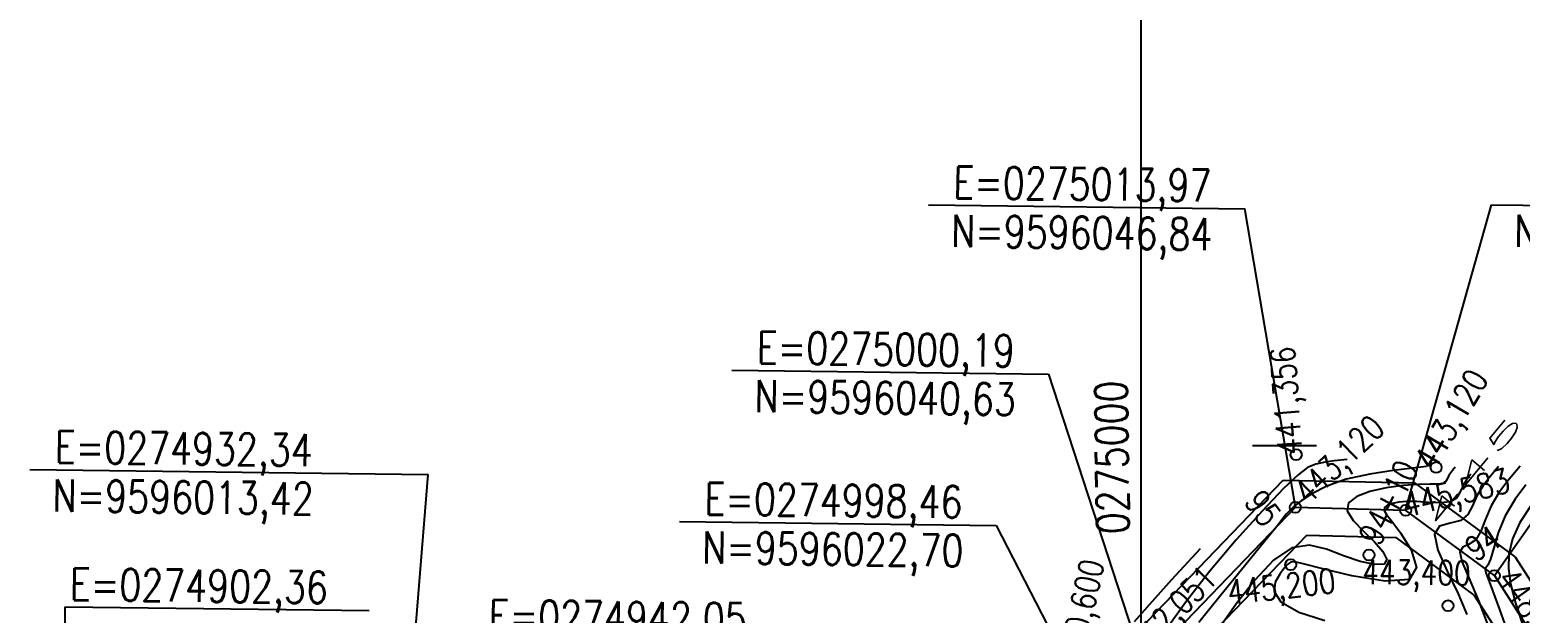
# Model space of a CAD drawing. Header units: millimetres. Extents: x 276147 to 291056, y 9594849 to 9609891.
# Drawn here: x 283184.3 to 283319.5, y 9607230.2 to 9607283.1 of the extents above; entities that cross this region are included whole.
import ezdxf
from ezdxf.enums import TextEntityAlignment as Align

# ---------------------------------------------------------------- set-up
doc = ezdxf.new("R2010")
doc.units = ezdxf.units.MM
doc.header["$LTSCALE"] = 10
doc.linetypes.add('CONTINUO', pattern=[0])
for name, color, linetype in [('Curvas mestras', 30, 'Continuous'), ('Curvas simples', 9, 'Continuous'), ('Curvas texto', 2, 'Continuous'), ('LINHA02', 8, 'Continuous'), ('TEXTO-PAPEL', 7, 'Continuous'), ('TEXTO02', 3, 'Continuous'), ('Top_malha_coord', 8, 'Continuous')]:
    doc.layers.add(name, color=color, linetype=linetype)
doc.styles.add('ROMANS', font='romans.shx', dxfattribs={"width": 0.8, "height": 4})
doc.styles.add('SIMPLEX', font='simplex', dxfattribs={"height": 0.2})

# ---------------------------------------------------------------- blocks, each defined once
blk = doc.blocks.new('Curvas')
at = {"layer": 'Curvas mestras', "linetype": 'CONTINUO'}
blk.add_polyline3d([(275029.885736, 9596049.846403, 445), (275029.511183, 9596049.341003, 445), (275029.165813, 9596048.76245, 445), (275028.899705, 9596048.175634, 445), (275028.580813, 9596047.66837, 445), (275028.031564, 9596047.334204, 445), (275027.138872, 9596047.231497, 445), (275026.047613, 9596047.277868, 445), (275024.967154, 9596047.355752, 445), (275024.066081, 9596047.369447, 445), (275023.349865, 9596047.310691, 445), (275022.783196, 9596047.193087, 445), (275022.345595, 9596047.027303, 445), (275022.075898, 9596046.812287, 445), (275022.027775, 9596046.544052, 445), (275022.246519, 9596046.187285, 445), (275022.743938, 9596045.581353, 445), (275023.523466, 9596044.534295, 445), (275024.468109, 9596042.982585, 445), (275024.979153, 9596041.376441, 445), (275024.337455, 9596040.294516, 445), (275022.122094, 9596040.141206, 445), (275019.105044, 9596040.623887, 445), (275016.356504, 9596041.27568, 445), (275014.693054, 9596041.714916, 445), (275013.916815, 9596041.900779, 445), (275013.576292, 9596041.877662, 445), (275013.290806, 9596041.681523, 445), (275012.96295, 9596041.314575, 445), (275012.566134, 9596040.770589, 445), (275012.146988, 9596040.053062, 445), (275012.045029, 9596039.204377, 445), (275012.672997, 9596038.276636, 445), (275014.304714, 9596037.34405, 445), (275016.658342, 9596036.569245, 445)], dxfattribs=at)
at = {"layer": 'Curvas simples', "linetype": 'CONTINUO'}
for points in [[(275018.689778, 9596051.187508, 442), (275017.504206, 9596051.051484, 442), (275016.666566, 9596050.924169, 442), (275015.830709, 9596050.73754, 442), (275015.090821, 9596050.43745, 442), (275014.220183, 9596049.795064, 442), (275012.91185, 9596048.537876, 442), (275010.96665, 9596046.491877, 442), (275008.616501, 9596043.877061, 442), (275006.201095, 9596041.011922, 442), (275004.024524, 9596038.208902, 442), (275002.248485, 9596035.756241, 442)], [(275025.88819, 9596050.529912, 443), (275022.861669, 9596050.182671, 443), (275020.723346, 9596049.857661, 443), (275018.589575, 9596049.381235, 443), (275016.825179, 9596048.75042, 443), (275015.473324, 9596048.057314, 443), (275014.496762, 9596047.417781, 443), (275013.846979, 9596046.918892, 443), (275013.430395, 9596046.532552, 443), (275013.142163, 9596046.201872, 443), (275012.846998, 9596045.824011, 443), (275012.28786, 9596045.112314, 443), (275011.177271, 9596043.734173, 443), (275009.359946, 9596041.509028, 443), (275007.209369, 9596038.864517, 443), (275005.231216, 9596036.380326, 443)], [(275028.476853, 9596050.477072, 444), (275028.218855, 9596050.167997, 444), (275028.043532, 9596049.931427, 444), (275027.88187, 9596049.660615, 444), (275027.757309, 9596049.385935, 444), (275027.60804, 9596049.148492, 444), (275027.350945, 9596048.992074, 444), (275026.904998, 9596048.940893, 444), (275026.197562, 9596048.940861, 444), (275025.158092, 9596048.918315, 444), (275023.767402, 9596048.810387, 444), (275022.211724, 9596048.597388, 444), (275020.728644, 9596048.270423, 444), (275019.54044, 9596047.820276, 444), (275018.808143, 9596047.236449, 444), (275018.677474, 9596046.508121, 444), (275019.212914, 9596045.638268, 444), (275020.153979, 9596044.685056, 444), (275021.158943, 9596043.720449, 444), (275021.919472, 9596042.824028, 444), (275022.260799, 9596042.105845, 444), (275022.041545, 9596041.683568, 444), (275021.184796, 9596041.640043, 444), (275019.87148, 9596041.918806, 444), (275018.346986, 9596042.428572, 444), (275016.808647, 9596043.030644, 444), (275015.261556, 9596043.396691, 444), (275013.662751, 9596043.150971, 444), (275011.98781, 9596042.033328, 444), (275010.286481, 9596040.245944, 444), (275008.627056, 9596038.106583, 444), (275007.09019, 9596035.916891, 444)], [(275032.396974, 9596050.536326, 446), (275031.552617, 9596049.524808, 446), (275030.978833, 9596048.750579, 446), (275030.449756, 9596047.864285, 446), (275030.052438, 9596046.963912, 446), (275029.636284, 9596046.176884, 446), (275028.991288, 9596045.637979, 446), (275028.018734, 9596045.390834, 446), (275027.065072, 9596045.114503, 446), (275026.588043, 9596044.396896, 446), (275026.903003, 9596042.956649, 446), (275027.755771, 9596041.035313, 446), (275028.749783, 9596039.005166, 446), (275029.547674, 9596037.116724, 446)], [(275034.357035, 9596050.565953, 447), (275033.219498, 9596049.203214, 447), (275032.446483, 9596048.160155, 447), (275031.733699, 9596046.96612, 447), (275031.219623, 9596045.750205, 447), (275030.807373, 9596044.669508, 447), (275030.341222, 9596043.88813, 447), (275029.733036, 9596043.489686, 447), (275029.165031, 9596043.235855, 447), (275028.887011, 9596042.807835, 447), (275029.0872, 9596041.923852, 447), (275029.707496, 9596040.450256, 447), (275030.628215, 9596038.290423, 447), (275031.709731, 9596035.437058, 447)], [(275034.886379, 9596048.88162, 448), (275033.914133, 9596047.569731, 448), (275033.017642, 9596046.067955, 448), (275032.386809, 9596044.536497, 448), (275031.978462, 9596043.162133, 448), (275031.691157, 9596042.138282, 448), (275031.447339, 9596041.588537, 448), (275031.26499, 9596041.357207, 448), (275031.18598, 9596041.218774, 448), (275031.271397, 9596040.891056, 448), (275031.65922, 9596039.865198, 448), (275032.506647, 9596037.575679, 448), (275033.871788, 9596033.757392, 448), (275035.416407, 9596029.346884, 448)], [(275035.397958, 9596047.068547, 449), (275034.356174, 9596045.470975, 449), (275033.676828, 9596043.980476, 449), (275033.349775, 9596042.599265, 449), (275033.300611, 9596041.279607, 449), (275033.481296, 9596039.913096, 449), (275033.949256, 9596038.148653, 449), (275034.788282, 9596035.574526, 449)], [(275005.338122, 9596043.081598, 441), (275002.742549, 9596040.255615, 441), (275000.975978, 9596038.309131, 441), (274999.341604, 9596036.462537, 441)]]:
    blk.add_polyline3d(points, dxfattribs=at)
at = {"layer": 'Curvas texto', "style": 'SIMPLEX', "width": 3.299405}
blk.add_text('445', height=1.5, rotation=50.14680146, dxfattribs=at).set_placement((275026.659448, 9596044.811023, 445), (275034.814736, 9596054.580844, 445), align=Align.FIT)

msp = doc.modelspace()

# ---------------------------------------------------------------- linework, layer by layer
at = {"layer": 'LINHA02'}
for p, q in [((283265.78, 9607267.18), (283294.49, 9607266.82)), ((283299.07, 9607239.76), (283294.49, 9607266.82)), ((283309.07, 9607239.49), (283316.87, 9607267.19)), ((283316.87, 9607267.19), (283345.58, 9607266.84)), ((283317.12, 9607233.56), (283331.99, 9607254.77)), ((283247.95, 9607252.2), (283276.66, 9607251.84)), ((283276.66, 9607251.84), (283285.29, 9607225.47)), ((283184.25, 9607243.19), (283220.4, 9607242.74)), ((283217.44, 9607206.35), (283220.4, 9607242.74)), ((283243.2, 9607238.48), (283271.91, 9607238.12)), ((283271.91, 9607238.12), (283283.55, 9607215.62)), ((283187.45, 9607230.73), (283215.05, 9607230.39)), ((283187.45, 9607205.48), (283187.45, 9607230.73))]:
    msp.add_line(p, q, dxfattribs=at)
at = {"layer": 'TEXTO-PAPEL', "color": 7, "linetype": 'Continuous'}
for p, q in [((283285.27, 9607225.45), (283299.07, 9607239.76)), ((283299.07, 9607239.76), (283309.07, 9607239.49)), ((283317.12, 9607233.56), (283309.07, 9607239.49)), ((283317.12, 9607233.56), (283327.93, 9607216.73))]:
    msp.add_line(p, q, dxfattribs=at)
for centre in [(283299.14, 9607244.53), (283311.84, 9607243.37), (283299.07, 9607239.76), (283309.07, 9607239.49), (283298.65, 9607234.55), (283305.75, 9607235.44), (283317.12, 9607233.56), (283312.92, 9607230.83)]:
    msp.add_circle(centre, 0.5, dxfattribs=at)
at = {"layer": 'Top_malha_coord'}
msp.add_line((283285.09, 9606072.33), (283285.09, 9608906.81), dxfattribs=at)
at = {"layer": 'Top_malha_coord', "color": 6}
for p, q in [((283295.17, 9607245.35), (283300.99, 9607245.35)), ((283282.94, 9607226.64), (283297.96, 9607242.21)), ((283297.96, 9607242.21), (283309.91, 9607241.97)), ((283318.97, 9607235.3), (283309.91, 9607241.97)), ((283287.6, 9607224.27), (283300.11, 9607237.23)), ((283300.11, 9607237.23), (283308.22, 9607237.01)), ((283315.27, 9607231.82), (283308.22, 9607237.01)), ((283318.97, 9607235.3), (283330.19, 9607217.84)), ((283315.27, 9607231.82), (283325.67, 9607215.62))]:
    msp.add_line(p, q, dxfattribs=at)

# ---------------------------------------------------------------- block references
msp.add_blockref('Curvas', (8285.09, 11192.92), dxfattribs=at)

# ---------------------------------------------------------------- texts
at = {"style": 'ROMANS', "width": 0.8}
for s, height, rotation, p in [('E=0275013,97', 2.9046, 359.2617, (283268.07, 9607270.68)), ('N=9596046,84', 2.9046, 359.2617, (283267.86, 9607266.28)), ('N=9596046,56', 2.9046, 359.2617, (283318.95, 9607266.29)), ('E=0275000,19', 2.9046, 359.2617, (283250.24, 9607255.7)), ('N=9596040,63', 2.9046, 359.2617, (283250.03, 9607251.3)), ('0275000', 2.905, 90.836, (283281.08, 9607237.29)), ('E=0274932,34', 2.9046, 359.2617, (283186.55, 9607246.69)), ('N=9596013,42', 2.9046, 359.2617, (283186.34, 9607242.29)), ('E=0274998,46', 2.9046, 359.2617, (283245.49, 9607241.99)), ('N=9596022,70', 2.9046, 359.2617, (283245.28, 9607237.58)), ('E=0274902,36', 2.9046, 359.2617, (283187.92, 9607234.24)), ('E=0274942,05', 2.9046, 359.2617, (283225.91, 9607231.37))]:
    msp.add_text(s, height=height, rotation=rotation, dxfattribs=at).set_placement(p, align=Align.TOP_LEFT)
at = {"layer": 'TEXTO02', "style": 'ROMANS', "width": 0.8}
for s, rotation, p in [('441,356', 94.1255, (283297.49, 9607244.43)), ('443,120', 59.1637, (283309.73, 9607244.07)), ('443,120', 43.8845, (283298.72, 9607241.49)), ('94+10', 63.137, (283304.71, 9607237.11)), ('445,583', 13.7969, (283308.64, 9607240.99)), ('95', 306.1908, (283296.11, 9607241.55)), ('94', 32.382, (283314.21, 9607236.63)), ('443,400', 359.2714, (283305.15, 9607235.02)), ('440,600', 77.6219, (283277.49, 9607225.61)), ('442,051', 45.7039, (283283.7, 9607227.63)), ('445,200', 6.4329, (283292.78, 9607233.13)), ('448,368', 305.4398, (283318.99, 9607234.5))]:
    msp.add_text(s, height=2.207, rotation=rotation, dxfattribs=at).set_placement(p, align=Align.TOP_LEFT)

doc.saveas('drawing.dxf')
